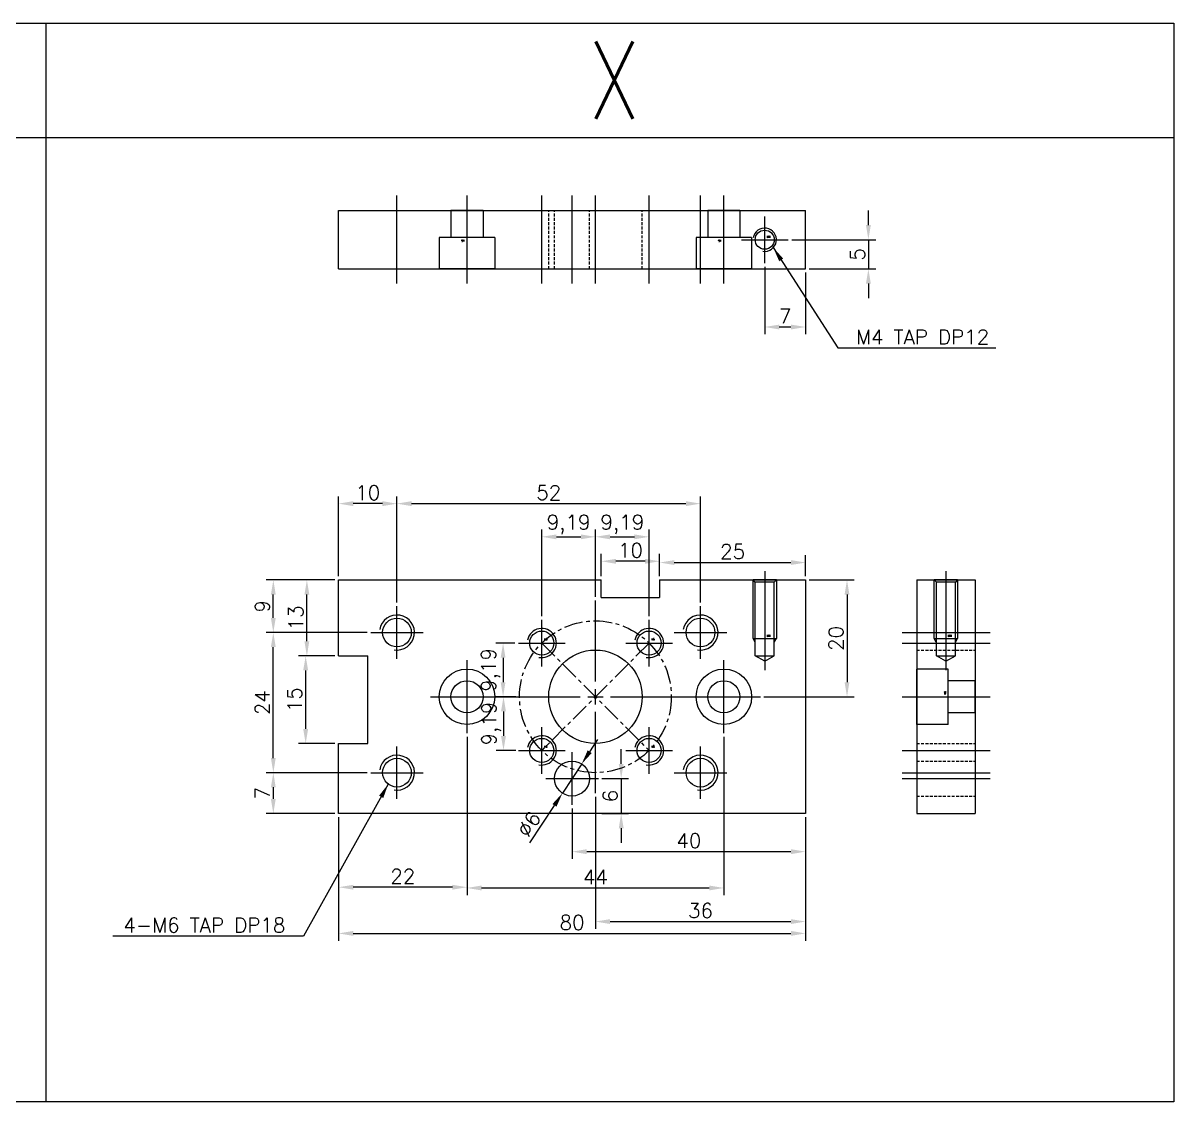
# Model space of a CAD drawing. Header units: millimetres. Extents: x 6260 to 8547, y 5314 to 5985.
# Drawn here: x 6452.7 to 6649.9, y 5799.8 to 5984.5 of the extents above; entities that cross this region are included whole.
import ezdxf

# ---------------------------------------------------------------- set-up
doc = ezdxf.new("R2010")
doc.units = ezdxf.units.MM
for name, pattern in [('CENTER', [50.8, 31.75, -6.35, 6.35, -6.35]), ('DASHED', [0.75, 0.5, -0.25]), ('HIDDEN', [9.525, 6.35, -3.175])]:
    doc.linetypes.add(name, pattern=pattern)
doc.layers.add('1', color=220, linetype='CENTER')
doc.layers.add('3', color=223, linetype='HIDDEN')
doc.styles.get("Standard").update_dxf_attribs({"font": 'romans.shx', "bigfont": 'whgtxt.shx'})
doc.dimstyles.new('ISO-25', dxfattribs={"dimtxt": 2.5, "dimasz": 2.5, "dimexe": 1.25, "dimexo": 0.625, "dimtad": 1, "dimtxsty": 'Standard', "dimcen": 2.5, "dimadec": 0, "dimazin": 0, "dimtfac": 1, "dimtmove": 0, "dimatfit": 3, "dimfxl": 1, "dimarcsym": 0})

# ---------------------------------------------------------------- blocks, each defined once
blk = doc.blocks.new('*D495')
at = {"color": 0, "lineweight": -2, "transparency": 16777216}
for p, q in [((6506.11, 5876.18), (6499.85, 5876.18)), ((6501.1, 5863.68), (6501.1, 5873.68)), ((6506.11, 5861.18), (6499.85, 5861.18))]:
    blk.add_line(p, q, dxfattribs=at)
at = {"color": 0, "transparency": 16777216}
for points in [[(6500.68, 5873.68), (6501.52, 5873.68), (6501.1, 5876.18)], [(6500.68, 5863.68), (6501.52, 5863.68), (6501.1, 5861.18)]]:
    blk.add_solid(points, dxfattribs=at)
at = {"layer": 'Defpoints', "color": 0, "transparency": 16777216}
for p in [(6501.1, 5876.18), (6506.74, 5876.18), (6506.74, 5861.18)]:
    blk.add_point(p, dxfattribs=at)
at = {"color": 0, "transparency": 16777216, "insert": (6499.22, 5868.68), "char_height": 2.5, "attachment_point": 5, "rotation": 90}
blk.add_mtext('15', dxfattribs=at)
blk = doc.blocks.new('*D498')
at = {"color": 0, "lineweight": -2, "transparency": 16777216}
for p, q in [((6551.74, 5889.81), (6551.74, 5893.63)), ((6561.74, 5889.81), (6561.74, 5893.63)), ((6559.24, 5892.38), (6554.24, 5892.38))]:
    blk.add_line(p, q, dxfattribs=at)
at = {"color": 0, "transparency": 16777216}
for points in [[(6554.24, 5892.8), (6554.24, 5891.96), (6551.74, 5892.38)], [(6559.24, 5892.8), (6559.24, 5891.96), (6561.74, 5892.38)]]:
    blk.add_solid(points, dxfattribs=at)
at = {"layer": 'Defpoints', "color": 0, "transparency": 16777216}
for p in [(6551.74, 5892.38), (6551.74, 5889.18), (6561.74, 5889.18)]:
    blk.add_point(p, dxfattribs=at)
at = {"color": 0, "transparency": 16777216, "insert": (6556.74, 5894.26), "char_height": 2.5, "attachment_point": 5}
blk.add_mtext('10', dxfattribs=at)
blk = doc.blocks.new('*D499')
at = {"color": 0, "lineweight": -2, "transparency": 16777216}
for p, q in [((6506.74, 5848.56), (6506.74, 5827.41)), ((6586.74, 5848.56), (6586.74, 5827.41)), ((6509.24, 5828.66), (6584.24, 5828.66))]:
    blk.add_line(p, q, dxfattribs=at)
at = {"color": 0, "transparency": 16777216}
for points in [[(6509.24, 5829.08), (6509.24, 5828.24), (6506.74, 5828.66)], [(6584.24, 5829.08), (6584.24, 5828.24), (6586.74, 5828.66)]]:
    blk.add_solid(points, dxfattribs=at)
at = {"layer": 'Defpoints', "color": 0, "transparency": 16777216}
for p in [(6506.74, 5849.18), (6586.74, 5849.18), (6586.74, 5828.66)]:
    blk.add_point(p, dxfattribs=at)
at = {"color": 0, "transparency": 16777216, "insert": (6546.74, 5830.54), "char_height": 2.5, "attachment_point": 5}
blk.add_mtext('80', dxfattribs=at)
blk = doc.blocks.new('*D501')
at = {"color": 0, "lineweight": -2, "transparency": 16777216}
for p, q in [((6511.61, 5856.18), (6494.31, 5856.18)), ((6495.56, 5853.68), (6495.56, 5851.68)), ((6506.11, 5849.18), (6494.31, 5849.18))]:
    blk.add_line(p, q, dxfattribs=at)
at = {"color": 0, "transparency": 16777216}
for points in [[(6495.14, 5853.68), (6495.97, 5853.68), (6495.56, 5856.18)], [(6495.14, 5851.68), (6495.97, 5851.68), (6495.56, 5849.18)]]:
    blk.add_solid(points, dxfattribs=at)
at = {"layer": 'Defpoints', "color": 0, "transparency": 16777216}
for p in [(6512.24, 5856.18), (6495.56, 5849.18), (6506.74, 5849.18)]:
    blk.add_point(p, dxfattribs=at)
at = {"color": 0, "transparency": 16777216, "insert": (6493.68, 5852.68), "char_height": 2.5, "attachment_point": 5, "rotation": 90}
blk.add_mtext('7', dxfattribs=at)
blk = doc.blocks.new('*D502')
at = {"color": 0, "lineweight": -2, "transparency": 16777216}
for p, q in [((6511.61, 5880.18), (6494.31, 5880.18)), ((6495.56, 5858.68), (6495.56, 5877.68)), ((6511.61, 5856.18), (6494.31, 5856.18))]:
    blk.add_line(p, q, dxfattribs=at)
at = {"color": 0, "transparency": 16777216}
for points in [[(6495.14, 5877.68), (6495.97, 5877.68), (6495.56, 5880.18)], [(6495.14, 5858.68), (6495.97, 5858.68), (6495.56, 5856.18)]]:
    blk.add_solid(points, dxfattribs=at)
at = {"layer": 'Defpoints', "color": 0, "transparency": 16777216}
for p in [(6495.56, 5880.18), (6512.24, 5880.18), (6512.24, 5856.18)]:
    blk.add_point(p, dxfattribs=at)
at = {"color": 0, "transparency": 16777216, "insert": (6493.68, 5868.18), "char_height": 2.5, "attachment_point": 5, "rotation": 90}
blk.add_mtext('24', dxfattribs=at)
blk = doc.blocks.new('*D517')
at = {"color": 0, "lineweight": -2, "transparency": 16777216}
for p, q in [((6555.15, 5857.68), (6555.15, 5860.18)), ((6551.86, 5855.18), (6556.4, 5855.18)), ((6555.15, 5855.18), (6555.15, 5849.18)), ((6551.86, 5849.18), (6556.4, 5849.18)), ((6555.15, 5846.68), (6555.15, 5844.18))]:
    blk.add_line(p, q, dxfattribs=at)
at = {"color": 0, "transparency": 16777216}
for points in [[(6554.74, 5857.68), (6555.57, 5857.68), (6555.15, 5855.18)], [(6554.74, 5846.68), (6555.57, 5846.68), (6555.15, 5849.18)]]:
    blk.add_solid(points, dxfattribs=at)
at = {"layer": 'Defpoints', "color": 0, "transparency": 16777216}
for p in [(6551.24, 5855.18), (6551.24, 5849.18), (6555.15, 5849.18)]:
    blk.add_point(p, dxfattribs=at)
at = {"color": 0, "transparency": 16777216, "insert": (6553.28, 5852.18), "char_height": 2.5, "attachment_point": 5, "rotation": 90}
blk.add_mtext('6', dxfattribs=at)
blk = doc.blocks.new('*D518')
at = {"color": 0, "lineweight": -2, "transparency": 16777216}
for p, q in [((6549.76, 5859.78), (6551.13, 5861.87)), ((6548.39, 5857.69), (6545.09, 5852.68)), ((6539.5, 5844.17), (6543.72, 5850.59))]:
    blk.add_line(p, q, dxfattribs=at)
at = {"color": 0, "transparency": 16777216}
for points in [[(6549.41, 5860.01), (6550.11, 5859.55), (6548.39, 5857.69)], [(6543.37, 5850.81), (6544.07, 5850.36), (6545.09, 5852.68)]]:
    blk.add_solid(points, dxfattribs=at)
at = {"layer": 'Defpoints', "color": 0, "transparency": 16777216}
for p in [(6548.39, 5857.69), (6545.09, 5852.68)]:
    blk.add_point(p, dxfattribs=at)
at = {"color": 0, "transparency": 16777216, "insert": (6539.36, 5847.36), "char_height": 2.5, "attachment_point": 5, "rotation": 56.6984}
blk.add_mtext('∅6', dxfattribs=at)
blk = doc.blocks.new('*U493')
at = {"layer": '1', "color": 0, "ltscale": 4, "transparency": 16777216}
for p, q in [((0, 2.6), (0, 16.5)), ((-16.5, 0), (-2.6, 0)), ((2.6, 0), (16.5, 0)), ((0, -16.5), (0, -2.6))]:
    blk.add_line(p, q, dxfattribs=at)
at = {"layer": '1', "color": 0, "linetype": 'Continuous', "ltscale": 4, "transparency": 16777216}
for p, q in [((-1.3, 0), (1.3, 0)), ((0, -1.3), (0, 1.3))]:
    blk.add_line(p, q, dxfattribs=at)
blk = doc.blocks.new('*D539')
at = {"color": 0, "lineweight": -2, "transparency": 16777216}
for p, q in [((6506.74, 5889.81), (6506.74, 5903.5)), ((6516.74, 5885.31), (6516.74, 5903.5)), ((6514.24, 5902.25), (6509.24, 5902.25))]:
    blk.add_line(p, q, dxfattribs=at)
at = {"color": 0, "transparency": 16777216}
for points in [[(6509.24, 5902.67), (6509.24, 5901.83), (6506.74, 5902.25)], [(6514.24, 5902.67), (6514.24, 5901.83), (6516.74, 5902.25)]]:
    blk.add_solid(points, dxfattribs=at)
at = {"layer": 'Defpoints', "color": 0, "transparency": 16777216}
for p in [(6506.74, 5902.25), (6506.74, 5889.18), (6516.74, 5884.68)]:
    blk.add_point(p, dxfattribs=at)
at = {"color": 0, "transparency": 16777216, "insert": (6511.74, 5904.12), "char_height": 2.5, "attachment_point": 5}
blk.add_mtext('10', dxfattribs=at)
blk = doc.blocks.new('*D540')
at = {"color": 0, "lineweight": -2, "transparency": 16777216}
for p, q in [((6516.74, 5885.31), (6516.74, 5903.5)), ((6568.74, 5885.31), (6568.74, 5903.5)), ((6519.24, 5902.25), (6566.24, 5902.25))]:
    blk.add_line(p, q, dxfattribs=at)
at = {"color": 0, "transparency": 16777216}
for points in [[(6519.24, 5902.67), (6519.24, 5901.83), (6516.74, 5902.25)], [(6566.24, 5902.67), (6566.24, 5901.83), (6568.74, 5902.25)]]:
    blk.add_solid(points, dxfattribs=at)
at = {"layer": 'Defpoints', "color": 0, "transparency": 16777216}
for p in [(6568.74, 5902.25), (6516.74, 5884.68), (6568.74, 5884.68)]:
    blk.add_point(p, dxfattribs=at)
at = {"color": 0, "transparency": 16777216, "insert": (6542.74, 5904.12), "char_height": 2.5, "attachment_point": 5}
blk.add_mtext('52', dxfattribs=at)
blk = doc.blocks.new('*D541')
at = {"color": 0, "lineweight": -2, "transparency": 16777216}
for p, q in [((6579.74, 5942.82), (6579.74, 5931.25)), ((6586.74, 5941.82), (6586.74, 5931.25)), ((6582.24, 5932.5), (6584.24, 5932.5))]:
    blk.add_line(p, q, dxfattribs=at)
at = {"color": 0, "transparency": 16777216}
for points in [[(6582.24, 5932.91), (6582.24, 5932.08), (6579.74, 5932.5)], [(6584.24, 5932.91), (6584.24, 5932.08), (6586.74, 5932.5)]]:
    blk.add_solid(points, dxfattribs=at)
at = {"layer": 'Defpoints', "color": 0, "transparency": 16777216}
for p in [(6579.74, 5943.44), (6586.74, 5942.44), (6586.74, 5932.5)]:
    blk.add_point(p, dxfattribs=at)
at = {"color": 0, "transparency": 16777216, "insert": (6583.24, 5934.37), "char_height": 2.5, "attachment_point": 5}
blk.add_mtext('7', dxfattribs=at)
blk = doc.blocks.new('*D542')
at = {"color": 0, "lineweight": -2, "transparency": 16777216}
for p, q in [((6597.5, 5949.94), (6597.5, 5952.44)), ((6584.36, 5947.44), (6598.75, 5947.44)), ((6597.5, 5947.44), (6597.5, 5942.44)), ((6587.36, 5942.44), (6598.75, 5942.44)), ((6597.5, 5939.94), (6597.5, 5937.44))]:
    blk.add_line(p, q, dxfattribs=at)
at = {"color": 0, "transparency": 16777216}
for points in [[(6597.09, 5949.94), (6597.92, 5949.94), (6597.5, 5947.44)], [(6597.09, 5939.94), (6597.92, 5939.94), (6597.5, 5942.44)]]:
    blk.add_solid(points, dxfattribs=at)
at = {"layer": 'Defpoints', "color": 0, "transparency": 16777216}
for p in [(6583.74, 5947.44), (6586.74, 5942.44), (6597.5, 5942.44)]:
    blk.add_point(p, dxfattribs=at)
at = {"color": 0, "transparency": 16777216, "insert": (6595.63, 5944.94), "char_height": 2.5, "attachment_point": 5, "rotation": 90}
blk.add_mtext('5', dxfattribs=at)
blk = doc.blocks.new('*D529')
at = {"color": 0, "lineweight": -2, "transparency": 16777216}
for p, q in [((6541.55, 5883), (6541.55, 5897.82)), ((6550.74, 5886.31), (6550.74, 5897.82)), ((6544.05, 5896.57), (6548.24, 5896.57))]:
    blk.add_line(p, q, dxfattribs=at)
at = {"color": 0, "transparency": 16777216}
for points in [[(6544.05, 5896.98), (6544.05, 5896.15), (6541.55, 5896.57)], [(6548.24, 5896.98), (6548.24, 5896.15), (6550.74, 5896.57)]]:
    blk.add_solid(points, dxfattribs=at)
at = {"layer": 'Defpoints', "color": 0, "transparency": 16777216}
for p in [(6550.74, 5896.57), (6550.74, 5885.68), (6541.55, 5882.37)]:
    blk.add_point(p, dxfattribs=at)
at = {"color": 0, "transparency": 16777216, "insert": (6546.14, 5898.68), "char_height": 2.5, "attachment_point": 5}
blk.add_mtext('9,19', dxfattribs=at)
blk = doc.blocks.new('*D530')
at = {"color": 0, "lineweight": -2, "transparency": 16777216}
for p, q in [((6550.74, 5886.31), (6550.74, 5897.82)), ((6559.93, 5883), (6559.93, 5897.82)), ((6553.24, 5896.57), (6557.43, 5896.57))]:
    blk.add_line(p, q, dxfattribs=at)
at = {"color": 0, "transparency": 16777216}
for points in [[(6553.24, 5896.98), (6553.24, 5896.15), (6550.74, 5896.57)], [(6557.43, 5896.98), (6557.43, 5896.15), (6559.93, 5896.57)]]:
    blk.add_solid(points, dxfattribs=at)
at = {"layer": 'Defpoints', "color": 0, "transparency": 16777216}
for p in [(6559.93, 5896.57), (6550.74, 5885.68), (6559.93, 5882.37)]:
    blk.add_point(p, dxfattribs=at)
at = {"color": 0, "transparency": 16777216, "insert": (6555.34, 5898.68), "char_height": 2.5, "attachment_point": 5}
blk.add_mtext('9,19', dxfattribs=at)
blk = doc.blocks.new('*D531')
at = {"color": 0, "lineweight": -2, "transparency": 16777216}
for p, q in [((6536.92, 5878.37), (6533.67, 5878.37)), ((6534.92, 5875.87), (6534.92, 5871.68)), ((6537.11, 5869.18), (6533.67, 5869.18))]:
    blk.add_line(p, q, dxfattribs=at)
at = {"color": 0, "transparency": 16777216}
for points in [[(6534.5, 5875.87), (6535.33, 5875.87), (6534.92, 5878.37)], [(6534.5, 5871.68), (6535.33, 5871.68), (6534.92, 5869.18)]]:
    blk.add_solid(points, dxfattribs=at)
at = {"layer": 'Defpoints', "color": 0, "transparency": 16777216}
for p in [(6537.55, 5878.37), (6534.92, 5869.18), (6537.74, 5869.18)]:
    blk.add_point(p, dxfattribs=at)
at = {"color": 0, "transparency": 16777216, "insert": (6532.8, 5873.78), "char_height": 2.5, "attachment_point": 5, "rotation": 90}
blk.add_mtext('9,19', dxfattribs=at)
blk = doc.blocks.new('*D527')
at = {"color": 0, "lineweight": -2, "transparency": 16777216}
for p, q in [((6537.11, 5869.18), (6533.74, 5869.18)), ((6534.99, 5866.68), (6534.99, 5862.49)), ((6537.11, 5859.99), (6533.74, 5859.99))]:
    blk.add_line(p, q, dxfattribs=at)
at = {"color": 0, "transparency": 16777216}
for points in [[(6534.57, 5866.68), (6535.41, 5866.68), (6534.99, 5869.18)], [(6534.57, 5862.49), (6535.41, 5862.49), (6534.99, 5859.99)]]:
    blk.add_solid(points, dxfattribs=at)
at = {"layer": 'Defpoints', "color": 0, "transparency": 16777216}
for p in [(6537.74, 5869.18), (6534.99, 5859.99), (6537.74, 5859.99)]:
    blk.add_point(p, dxfattribs=at)
at = {"color": 0, "transparency": 16777216, "insert": (6532.88, 5864.59), "char_height": 2.5, "attachment_point": 5, "rotation": 90}
blk.add_mtext('9,19', dxfattribs=at)
blk = doc.blocks.new('*D528')
at = {"color": 0, "lineweight": -2, "transparency": 16777216}
for p, q in [((6528.74, 5862.31), (6528.74, 5835.32)), ((6506.74, 5848.56), (6506.74, 5835.32)), ((6526.24, 5836.57), (6509.24, 5836.57))]:
    blk.add_line(p, q, dxfattribs=at)
at = {"color": 0, "transparency": 16777216}
for points in [[(6509.24, 5836.98), (6509.24, 5836.15), (6506.74, 5836.57)], [(6526.24, 5836.98), (6526.24, 5836.15), (6528.74, 5836.57)]]:
    blk.add_solid(points, dxfattribs=at)
at = {"layer": 'Defpoints', "color": 0, "transparency": 16777216}
for p in [(6528.74, 5862.93), (6506.74, 5849.18), (6506.74, 5836.57)]:
    blk.add_point(p, dxfattribs=at)
at = {"color": 0, "transparency": 16777216, "insert": (6517.74, 5838.44), "char_height": 2.5, "attachment_point": 5}
blk.add_mtext('22', dxfattribs=at)
blk = doc.blocks.new('*D534')
at = {"color": 0, "lineweight": -2, "transparency": 16777216}
for p, q in [((6546.74, 5850.06), (6546.74, 5841.41)), ((6586.74, 5848.56), (6586.74, 5841.41)), ((6549.24, 5842.66), (6584.24, 5842.66))]:
    blk.add_line(p, q, dxfattribs=at)
at = {"color": 0, "transparency": 16777216}
for points in [[(6549.24, 5843.08), (6549.24, 5842.24), (6546.74, 5842.66)], [(6584.24, 5843.08), (6584.24, 5842.24), (6586.74, 5842.66)]]:
    blk.add_solid(points, dxfattribs=at)
at = {"layer": 'Defpoints', "color": 0, "transparency": 16777216}
for p in [(6546.74, 5850.68), (6586.74, 5849.18), (6586.74, 5842.66)]:
    blk.add_point(p, dxfattribs=at)
at = {"color": 0, "transparency": 16777216, "insert": (6566.74, 5844.54), "char_height": 2.5, "attachment_point": 5}
blk.add_mtext('40', dxfattribs=at)
blk = doc.blocks.new('*D535')
at = {"color": 0, "lineweight": -2, "transparency": 16777216}
for p, q in [((6528.74, 5862.31), (6528.74, 5835.19)), ((6572.74, 5862.31), (6572.74, 5835.19)), ((6531.24, 5836.44), (6570.24, 5836.44))]:
    blk.add_line(p, q, dxfattribs=at)
at = {"color": 0, "transparency": 16777216}
for points in [[(6531.24, 5836.86), (6531.24, 5836.02), (6528.74, 5836.44)], [(6570.24, 5836.86), (6570.24, 5836.02), (6572.74, 5836.44)]]:
    blk.add_solid(points, dxfattribs=at)
at = {"layer": 'Defpoints', "color": 0, "transparency": 16777216}
for p in [(6528.74, 5862.93), (6572.74, 5862.93), (6572.74, 5836.44)]:
    blk.add_point(p, dxfattribs=at)
at = {"color": 0, "transparency": 16777216, "insert": (6550.74, 5838.32), "char_height": 2.5, "attachment_point": 5}
blk.add_mtext('44', dxfattribs=at)
blk = doc.blocks.new('*D532')
at = {"color": 0, "lineweight": -2, "transparency": 16777216}
for p, q in [((6506.11, 5889.18), (6500.06, 5889.18)), ((6501.31, 5878.68), (6501.31, 5886.68)), ((6506.11, 5876.18), (6500.06, 5876.18))]:
    blk.add_line(p, q, dxfattribs=at)
at = {"color": 0, "transparency": 16777216}
for points in [[(6500.89, 5886.68), (6501.72, 5886.68), (6501.31, 5889.18)], [(6500.89, 5878.68), (6501.72, 5878.68), (6501.31, 5876.18)]]:
    blk.add_solid(points, dxfattribs=at)
at = {"layer": 'Defpoints', "color": 0, "transparency": 16777216}
for p in [(6501.31, 5889.18), (6506.74, 5889.18), (6506.74, 5876.18)]:
    blk.add_point(p, dxfattribs=at)
at = {"color": 0, "transparency": 16777216, "insert": (6499.43, 5882.68), "char_height": 2.5, "attachment_point": 5, "rotation": 90}
blk.add_mtext('13', dxfattribs=at)
blk = doc.blocks.new('*D533')
at = {"color": 0, "lineweight": -2, "transparency": 16777216}
for p, q in [((6506.11, 5889.18), (6494.31, 5889.18)), ((6495.56, 5882.68), (6495.56, 5886.68)), ((6511.61, 5880.18), (6494.31, 5880.18))]:
    blk.add_line(p, q, dxfattribs=at)
at = {"color": 0, "transparency": 16777216}
for points in [[(6495.14, 5886.68), (6495.97, 5886.68), (6495.56, 5889.18)], [(6495.14, 5882.68), (6495.97, 5882.68), (6495.56, 5880.18)]]:
    blk.add_solid(points, dxfattribs=at)
at = {"layer": 'Defpoints', "color": 0, "transparency": 16777216}
for p in [(6495.56, 5889.18), (6506.74, 5889.18), (6512.24, 5880.18)]:
    blk.add_point(p, dxfattribs=at)
at = {"color": 0, "transparency": 16777216, "insert": (6493.68, 5884.68), "char_height": 2.5, "attachment_point": 5, "rotation": 90}
blk.add_mtext('9', dxfattribs=at)
blk = doc.blocks.new('*D536')
at = {"color": 0, "lineweight": -2, "transparency": 16777216}
for p, q in [((6550.74, 5852.06), (6550.74, 5829.44)), ((6586.74, 5848.56), (6586.74, 5829.44)), ((6553.24, 5830.69), (6584.24, 5830.69))]:
    blk.add_line(p, q, dxfattribs=at)
at = {"color": 0, "transparency": 16777216}
for points in [[(6553.24, 5831.1), (6553.24, 5830.27), (6550.74, 5830.69)], [(6584.24, 5831.1), (6584.24, 5830.27), (6586.74, 5830.69)]]:
    blk.add_solid(points, dxfattribs=at)
at = {"layer": 'Defpoints', "color": 0, "transparency": 16777216}
for p in [(6550.74, 5852.68), (6586.74, 5849.18), (6586.74, 5830.69)]:
    blk.add_point(p, dxfattribs=at)
at = {"color": 0, "transparency": 16777216, "insert": (6568.74, 5832.56), "char_height": 2.5, "attachment_point": 5}
blk.add_mtext('36', dxfattribs=at)
blk = doc.blocks.new('*D537')
at = {"color": 0, "lineweight": -2, "transparency": 16777216}
for p, q in [((6587.36, 5889.18), (6595.09, 5889.18)), ((6593.84, 5886.68), (6593.84, 5871.68)), ((6579.61, 5869.18), (6595.09, 5869.18))]:
    blk.add_line(p, q, dxfattribs=at)
at = {"color": 0, "transparency": 16777216}
for points in [[(6593.42, 5886.68), (6594.25, 5886.68), (6593.84, 5889.18)], [(6593.42, 5871.68), (6594.25, 5871.68), (6593.84, 5869.18)]]:
    blk.add_solid(points, dxfattribs=at)
at = {"layer": 'Defpoints', "color": 0, "transparency": 16777216}
for p in [(6586.74, 5889.18), (6578.99, 5869.18), (6593.84, 5869.18)]:
    blk.add_point(p, dxfattribs=at)
at = {"color": 0, "transparency": 16777216, "insert": (6591.96, 5879.18), "char_height": 2.5, "attachment_point": 5, "rotation": 90}
blk.add_mtext('20', dxfattribs=at)
blk = doc.blocks.new('*D546')
at = {"color": 0, "lineweight": -2, "transparency": 16777216}
for p, q in [((6561.74, 5889.81), (6561.74, 5893.41)), ((6564.24, 5892.16), (6584.24, 5892.16)), ((6586.74, 5889.81), (6586.74, 5893.41))]:
    blk.add_line(p, q, dxfattribs=at)
at = {"color": 0, "transparency": 16777216}
for points in [[(6564.24, 5892.58), (6564.24, 5891.75), (6561.74, 5892.16)], [(6584.24, 5892.58), (6584.24, 5891.75), (6586.74, 5892.16)]]:
    blk.add_solid(points, dxfattribs=at)
at = {"layer": 'Defpoints', "color": 0, "transparency": 16777216}
for p in [(6586.74, 5892.16), (6561.74, 5889.18), (6586.74, 5889.18)]:
    blk.add_point(p, dxfattribs=at)
at = {"color": 0, "transparency": 16777216, "insert": (6574.24, 5894.04), "char_height": 2.5, "attachment_point": 5}
blk.add_mtext('25', dxfattribs=at)

msp = doc.modelspace()

# ---------------------------------------------------------------- linework, layer by layer
for p, q in [((6456.573, 5984.548), (6456.573, 5799.796)), ((6260.412, 5964.969), (6649.851, 5964.969)), ((6525.989, 5952.442), (6525.989, 5947.842)), ((6531.489, 5952.442), (6525.989, 5952.442)), ((6531.489, 5952.442), (6531.489, 5947.842)), ((6569.989, 5952.442), (6569.989, 5947.842)), ((6575.489, 5952.442), (6569.989, 5952.442)), ((6575.489, 5952.442), (6575.489, 5947.842)), ((6523.989, 5947.842), (6523.989, 5942.442)), ((6533.489, 5947.842), (6523.989, 5947.842)), ((6533.489, 5947.842), (6533.489, 5942.442)), ((6567.989, 5947.842), (6567.989, 5942.442)), ((6577.489, 5947.842), (6567.989, 5947.842)), ((6577.489, 5947.842), (6577.489, 5942.442)), ((6533.489, 5942.442), (6523.989, 5942.442)), ((6577.489, 5942.442), (6567.989, 5942.442)), ((6578.114, 5888.822), (6577.739, 5889.182)), ((6581.739, 5889.182), (6577.739, 5889.182)), ((6577.739, 5889.182), (6581.739, 5889.182)), ((6581.364, 5888.822), (6578.114, 5888.822)), ((6578.114, 5876.182), (6578.114, 5888.822)), ((6581.739, 5889.182), (6581.364, 5888.822)), ((6581.364, 5876.182), (6581.364, 5888.822)), ((6609.151, 5888.822), (6608.776, 5889.182)), ((6612.776, 5889.182), (6608.776, 5889.182)), ((6608.776, 5889.182), (6612.776, 5889.182)), ((6612.401, 5888.822), (6609.151, 5888.822)), ((6609.151, 5876.182), (6609.151, 5888.822)), ((6612.776, 5889.182), (6612.401, 5888.822)), ((6612.401, 5876.182), (6612.401, 5888.822)), ((6577.739, 5879.182), (6581.739, 5879.182)), ((6608.776, 5879.182), (6612.776, 5879.182)), ((6579.739, 5875.249), (6578.114, 5876.182)), ((6578.114, 5876.182), (6581.364, 5876.182)), ((6579.739, 5875.249), (6581.364, 5876.182)), ((6610.776, 5875.249), (6609.151, 5876.182)), ((6609.151, 5876.182), (6612.401, 5876.182)), ((6610.776, 5875.249), (6612.401, 5876.182)), ((6611.176, 5873.932), (6605.776, 5873.932)), ((6605.776, 5864.432), (6605.776, 5873.932)), ((6611.176, 5864.432), (6611.176, 5873.932)), ((6615.776, 5871.932), (6611.176, 5871.932)), ((6615.776, 5866.432), (6615.776, 5871.932)), ((6615.776, 5866.432), (6611.176, 5866.432)), ((6611.176, 5864.432), (6605.776, 5864.432))]:
    msp.add_line(p, q)
at = {"color": 2}
for p, q in [((6506.739, 5942.442), (6506.739, 5952.442)), ((6506.739, 5952.442), (6586.739, 5952.442)), ((6586.739, 5942.442), (6586.739, 5952.442)), ((6506.739, 5942.442), (6586.739, 5942.442)), ((6506.739, 5889.182), (6551.739, 5889.182)), ((6506.739, 5876.182), (6506.739, 5889.182)), ((6551.739, 5886.182), (6551.739, 5889.182)), ((6561.739, 5889.182), (6586.739, 5889.182)), ((6561.739, 5889.182), (6561.739, 5886.182)), ((6586.739, 5889.182), (6586.739, 5849.182)), ((6605.776, 5889.182), (6615.776, 5889.182)), ((6605.776, 5889.182), (6605.776, 5849.182)), ((6615.776, 5889.182), (6615.776, 5849.182)), ((6551.739, 5886.182), (6561.739, 5886.182)), ((6506.739, 5876.182), (6511.739, 5876.182)), ((6511.739, 5861.182), (6511.739, 5876.182)), ((6506.739, 5849.182), (6506.739, 5861.182)), ((6506.739, 5861.182), (6511.739, 5861.182)), ((6586.739, 5849.182), (6506.739, 5849.182)), ((6605.776, 5849.182), (6615.776, 5849.182))]:
    msp.add_line(p, q, dxfattribs=at)
at = {"color": 4, "linetype": 'DASHED'}
for p, q in [((6542.739, 5942.442), (6542.739, 5952.442)), ((6543.739, 5942.442), (6543.739, 5952.442)), ((6549.739, 5942.442), (6549.739, 5952.442)), ((6558.739, 5942.442), (6558.739, 5952.442)), ((6605.776, 5877.182), (6615.776, 5877.182)), ((6605.776, 5861.182), (6615.776, 5861.182)), ((6605.776, 5858.182), (6615.776, 5858.182)), ((6605.776, 5852.182), (6615.776, 5852.182))]:
    msp.add_line(p, q, dxfattribs=at)
msp.add_lwpolyline([(6260.412, 5984.548), (6649.851, 5984.548), (6649.851, 5799.796), (6260.412, 5799.796)], close=True)
for centre, radius in [((6579.739, 5947.442), 1.639), ((6516.739, 5880.182), 2.459), ((6568.739, 5880.182), 2.459), ((6541.547, 5878.375), 2.067), ((6559.932, 5878.375), 2.067), ((6550.739, 5869.182), 8), ((6528.739, 5869.182), 4.75), ((6572.739, 5869.182), 4.75), ((6528.739, 5869.182), 2.75), ((6572.739, 5869.182), 2.75), ((6541.547, 5859.99), 2.067), ((6559.932, 5859.99), 2.067), ((6516.739, 5856.182), 2.459), ((6546.739, 5855.182), 3), ((6568.739, 5856.182), 2.459)]:
    msp.add_circle(centre, radius)
at = {"layer": '1', "ltscale": 5}
for p, q in [((6516.739, 5939.942), (6516.739, 5955.042)), ((6528.739, 5939.942), (6528.739, 5955.042)), ((6541.547, 5939.942), (6541.547, 5955.042)), ((6546.739, 5939.942), (6546.739, 5955.042)), ((6550.739, 5939.942), (6550.739, 5955.042)), ((6559.932, 5939.942), (6559.932, 5955.042)), ((6568.739, 5939.942), (6568.739, 5955.042)), ((6572.739, 5939.942), (6572.739, 5955.042)), ((6603.276, 5880.182), (6618.376, 5880.182)), ((6603.276, 5878.375), (6618.376, 5878.375)), ((6528.739, 5862.932), (6528.739, 5875.432)), ((6572.739, 5862.932), (6572.739, 5875.432)), ((6522.489, 5869.182), (6534.989, 5869.182)), ((6566.489, 5869.182), (6578.989, 5869.182)), ((6603.276, 5869.182), (6618.376, 5869.182)), ((6603.276, 5859.99), (6618.376, 5859.99)), ((6603.276, 5856.182), (6618.376, 5856.182)), ((6603.276, 5855.182), (6618.376, 5855.182))]:
    msp.add_line(p, q, dxfattribs=at)
at = {"layer": '1', "ltscale": 3}
for p, q in [((6579.739, 5943.442), (6579.739, 5951.442)), ((6575.739, 5947.442), (6583.739, 5947.442)), ((6579.739, 5890.682), (6579.739, 5873.749)), ((6610.776, 5890.682), (6610.776, 5873.749)), ((6541.547, 5874.375), (6541.547, 5882.375)), ((6559.932, 5874.375), (6559.932, 5882.375)), ((6537.547, 5878.375), (6545.547, 5878.375)), ((6555.932, 5878.375), (6563.932, 5878.375)), ((6541.547, 5855.99), (6541.547, 5863.99)), ((6559.932, 5855.99), (6559.932, 5863.99)), ((6537.547, 5859.99), (6545.547, 5859.99)), ((6555.932, 5859.99), (6563.932, 5859.99))]:
    msp.add_line(p, q, dxfattribs=at)
at = {"layer": '1', "linetype": 'ByBlock'}
for p, q in [((6577.739, 5879.182), (6577.739, 5889.182)), ((6581.739, 5889.182), (6581.739, 5879.182)), ((6608.776, 5879.182), (6608.776, 5889.182)), ((6612.776, 5889.182), (6612.776, 5879.182)), ((6578.1, 5878.557), (6577.739, 5879.182)), ((6581.378, 5878.557), (6581.739, 5879.182)), ((6609.137, 5878.557), (6608.776, 5879.182)), ((6612.415, 5878.557), (6612.776, 5879.182))]:
    msp.add_line(p, q, dxfattribs=at)
at = {"layer": '1', "ltscale": 4}
for p, q in [((6516.739, 5875.682), (6516.739, 5884.682)), ((6568.739, 5875.682), (6568.739, 5884.682)), ((6512.239, 5880.182), (6521.239, 5880.182)), ((6564.239, 5880.182), (6573.239, 5880.182)), ((6516.739, 5851.682), (6516.739, 5860.682)), ((6568.739, 5851.682), (6568.739, 5860.682)), ((6546.739, 5850.682), (6546.739, 5859.682)), ((6512.239, 5856.182), (6521.239, 5856.182)), ((6564.239, 5856.182), (6573.239, 5856.182)), ((6542.239, 5855.182), (6551.239, 5855.182))]:
    msp.add_line(p, q, dxfattribs=at)
at = {"layer": '1', "ltscale": 0.1}
for p, q in [((6541.547, 5878.375), (6559.932, 5859.99)), ((6559.932, 5878.375), (6541.547, 5859.99))]:
    msp.add_line(p, q, dxfattribs=at)
msp.add_circle((6550.739, 5869.182), 13, dxfattribs=at)
at = {"layer": '1', "linetype": 'ByBlock'}
for centre, radius, start, end in [((6579.739, 5947.442), 2, 261.37307, 171.37307), ((6516.739, 5880.182), 3, 260.40593, 170.40593), ((6568.739, 5880.182), 3, 260.40593, 170.40593), ((6541.547, 5878.375), 2.5, 258.46304, 168.46304), ((6559.932, 5878.375), 2.5, 258.46304, 168.46304), ((6541.547, 5859.99), 2.5, 258.46304, 168.46304), ((6559.932, 5859.99), 2.5, 258.46304, 168.46304), ((6516.739, 5856.182), 3, 260.40593, 170.40593), ((6568.739, 5856.182), 3, 260.40593, 170.40593)]:
    msp.add_arc(centre, radius, start, end, dxfattribs=at)

# ---------------------------------------------------------------- block references
at = {"layer": '1', "ltscale": 4}
msp.add_blockref('*U493', (6550.739, 5869.182), dxfattribs=at)

# ---------------------------------------------------------------- texts
at = {"color": 7, "true_color": 0xffffff, "width": 0.8}
msp.add_text('X', height=13.23, dxfattribs=at).set_placement((6549.423, 5968.152))
at = {"char_height": 2.5}
for s, insert, attachment_point in [('M4 TAP DP12', (6595.377, 5929.541), 7), ('4-M6 TAP DP18', (6497.624, 5828.831), 9)]:
    msp.add_mtext(s, dxfattribs=dict(at, insert=insert, attachment_point=attachment_point))
at = {"layer": '3'}
for rotation, p in [(180, (6528.286, 5947.412)), (180, (6572.286, 5947.412)), (90, (6610.746, 5869.636))]:
    msp.add_text('M5', height=0.25, rotation=rotation, dxfattribs=at).set_placement(p)
for s, height, p in [('M4', 0.3333, (6580.102, 5947.786)), ('M4', 0.3333, (6580.088, 5879.456)), ('M4', 0.3333, (6611.125, 5879.456)), ('M5', 0.25, (6541.983, 5878.886)), ('M5', 0.25, (6560.368, 5878.886)), ('M5', 0.25, (6541.983, 5860.502)), ('M5', 0.25, (6560.368, 5860.502))]:
    msp.add_text(s, height=height, dxfattribs=at).set_placement(p)

# ---------------------------------------------------------------- dimensions: what is measured, and where the dimension line sits
for base, p1, p2, picture, middle in [((6597.504, 5942.442), (6583.739, 5947.442), (6586.739, 5942.442), '*D542', (6595.629, 5944.942)), ((6495.557, 5889.182), (6512.239, 5880.182), (6506.739, 5889.182), '*D533', (6493.682, 5884.682)), ((6501.308, 5889.182), (6506.739, 5876.182), (6506.739, 5889.182), '*D532', (6499.433, 5882.682)), ((6593.836, 5869.182), (6586.739, 5889.182), (6578.989, 5869.182), '*D537', (6591.961, 5879.182)), ((6495.557, 5880.182), (6512.239, 5856.182), (6512.239, 5880.182), '*D502', (6493.682, 5868.182)), ((6534.918, 5869.182), (6537.547, 5878.375), (6537.739, 5869.182), '*D531', (6532.805, 5873.779)), ((6501.1, 5876.182), (6506.739, 5861.182), (6506.739, 5876.182), '*D495', (6499.225, 5868.682)), ((6534.989, 5859.99), (6537.739, 5869.182), (6537.739, 5859.99), '*D527', (6532.876, 5864.586)), ((6495.557, 5849.182), (6512.239, 5856.182), (6506.739, 5849.182), '*D501', (6493.682, 5852.682))]:
    dim = msp.add_linear_dim(base=base, p1=p1, p2=p2, angle=90, dimstyle='ISO-25')
    dim.commit()
    dim.dimension.update_dxf_attribs({"geometry": picture, "text_midpoint": middle})
for base, p1, p2, picture, middle in [((6586.739, 5932.497), (6579.739, 5943.442), (6586.739, 5942.442), '*D541', (6583.239, 5932.497)), ((6551.739, 5892.38), (6561.739, 5889.182), (6551.739, 5889.182), '*D498', (6556.739, 5892.38)), ((6506.739, 5836.565), (6528.739, 5862.932), (6506.739, 5849.182), '*D528', (6517.739, 5836.565)), ((6572.739, 5836.44), (6528.739, 5862.932), (6572.739, 5862.932), '*D535', (6550.739, 5836.44)), ((6586.739, 5842.661), (6546.739, 5850.682), (6586.739, 5849.182), '*D534', (6566.739, 5842.661)), ((6586.739, 5828.661), (6506.739, 5849.182), (6586.739, 5849.182), '*D499', (6546.739, 5828.661))]:
    dim = msp.add_linear_dim(base=base, p1=p1, p2=p2, dimstyle='ISO-25')
    dim.commit()
    dim.dimension.update_dxf_attribs({"geometry": picture, "text_midpoint": middle, "dimtype": 160})
for base, p1, p2, picture, middle in [((6506.739, 5902.249), (6516.739, 5884.682), (6506.739, 5889.182), '*D539', (6511.739, 5904.124)), ((6568.739, 5902.249), (6516.739, 5884.682), (6568.739, 5884.682), '*D540', (6542.739, 5904.124)), ((6550.739, 5896.567), (6541.547, 5882.375), (6550.739, 5885.682), '*D529', (6546.143, 5898.68)), ((6559.932, 5896.567), (6550.739, 5885.682), (6559.932, 5882.375), '*D530', (6555.335, 5898.68)), ((6586.739, 5892.163), (6561.739, 5889.182), (6586.739, 5889.182), '*D546', (6574.239, 5894.038)), ((6586.739, 5830.688), (6550.739, 5852.682), (6586.739, 5849.182), '*D536', (6568.739, 5832.563))]:
    dim = msp.add_linear_dim(base=base, p1=p1, p2=p2, dimstyle='ISO-25')
    dim.commit()
    dim.dimension.update_dxf_attribs({"geometry": picture, "text_midpoint": middle})
dim = msp.add_diameter_dim_2p(p1=(6548.386, 5857.69), p2=(6545.092, 5852.675), dimstyle='ISO-25')
dim.commit()
dim.dimension.update_dxf_attribs({"geometry": '*D518', "text_midpoint": (6539.358, 5847.361)})
dim = msp.add_linear_dim(base=(6555.152, 5849.182), p1=(6551.239, 5855.182), p2=(6551.239, 5849.182), angle=90, dimstyle='ISO-25')
dim.commit()
dim.dimension.update_dxf_attribs({"geometry": '*D517', "text_midpoint": (6555.152, 5852.182), "dimtype": 160})

# ---------------------------------------------------------------- leaders
at = {"annotation_type": 0, "has_hookline": 1}
for points, hookline_direction, text_width in [([(6581.208, 5946.085), (6592.252, 5928.916), (6594.752, 5928.916)], 0, 23.943), ([(6515.247, 5854.228), (6500.749, 5828.206), (6498.249, 5828.206)], 1, 29.539)]:
    msp.add_leader(points, dimstyle='ISO-25', dxfattribs=dict(at, hookline_direction=hookline_direction, text_width=text_width))

doc.saveas('drawing.dxf')
